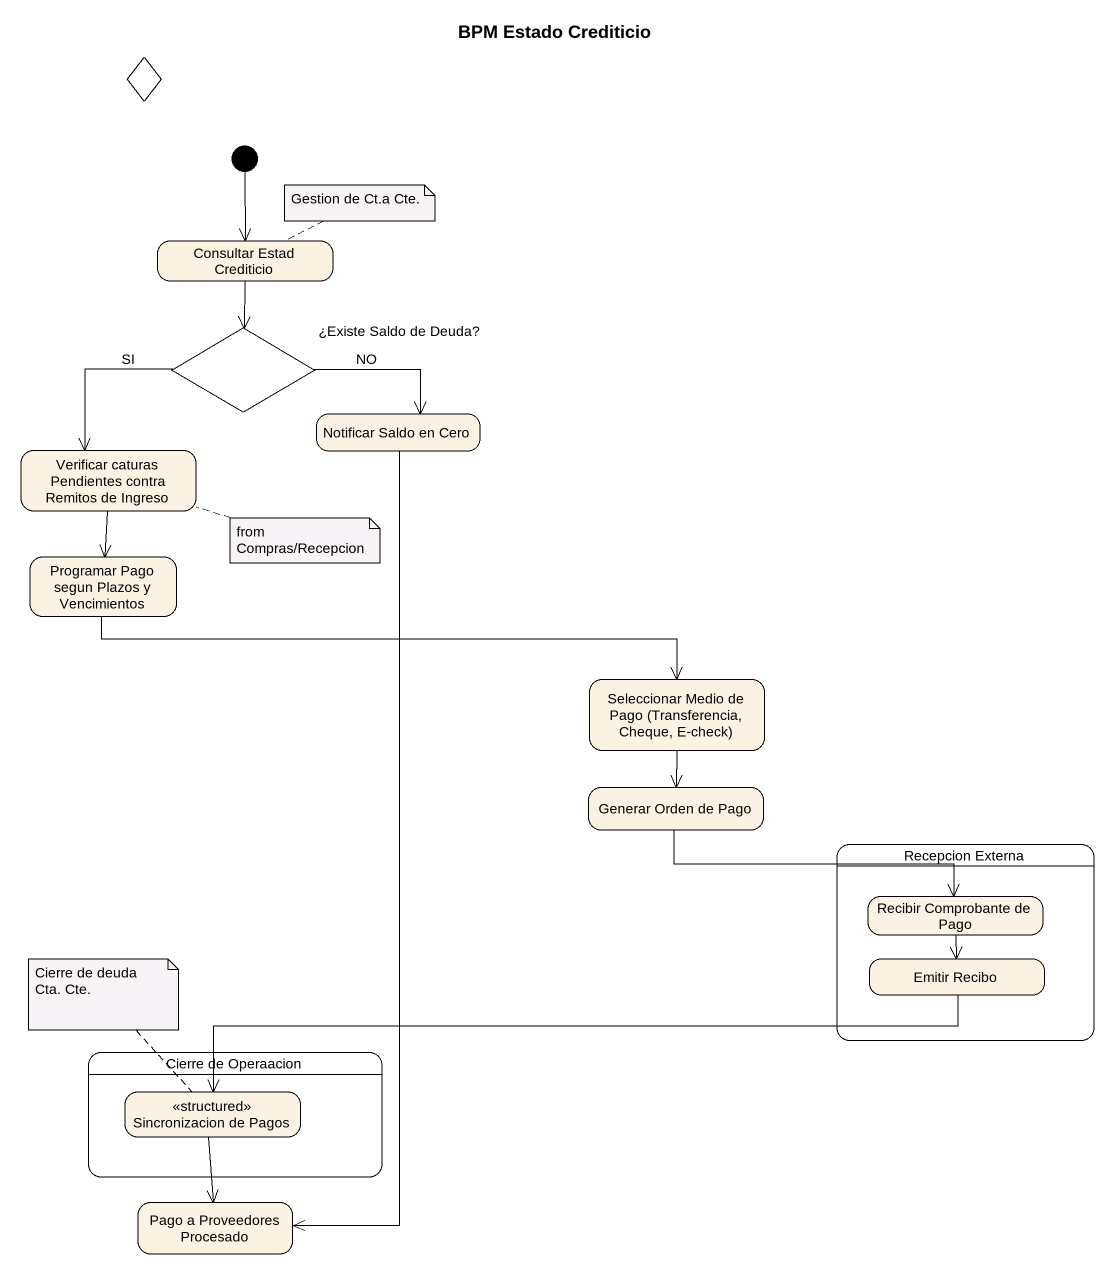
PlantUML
@startuml
title BPM Estado Crediticio
hide empty description
state choice1 <<choice>>
state "Consultar Estad Crediticio" as Consultar_Estad_Crediticio
state "¿Existe Saldo de Deuda?" as Existe_Saldo_de_Deuda <<choice>>
state "Notificar Saldo en Cero" as Notificar_Saldo_en_Cero
state "Verificar caturas Pendientes contra Remitos de Ingreso" as Verificar_caturas
state "Programar Pago segun Plazos y Vencimientos" as Programar_Pago_segun_Plazos
state "Seleccionar Medio de Pago (Transferencia, Cheque, E-check)" as Seleccionar_Medio_de_Pago
state "Generar Orden de Pago" as Generar_Orden_de_Pago
state "Recepcion Externa" as Recepcion_Externa {
  state "Recibir Comprobante de Pago" as Recibir_Comprobante_de_Pago
  state "Emitir Recibo" as Emitir_Recibo
}
state "Cierre de Operaacion" as Cierre_de_Operaacion {
  state "<<structured>> Sincronizacion de Pagos" as structured_Sincronizacion
}
state "Pago a Proveedores Procesado" as Pago_a_Proveedores_Procesado
[*] --> Consultar_Estad_Crediticio
Consultar_Estad_Crediticio --> Existe_Saldo_de_Deuda
Existe_Saldo_de_Deuda -right-> Notificar_Saldo_en_Cero : NO
Existe_Saldo_de_Deuda --> Verificar_caturas : SI
Notificar_Saldo_en_Cero --> Pago_a_Proveedores_Procesado
Verificar_caturas --> Programar_Pago_segun_Plazos
Programar_Pago_segun_Plazos -right-> Seleccionar_Medio_de_Pago
Seleccionar_Medio_de_Pago --> Generar_Orden_de_Pago
Generar_Orden_de_Pago -right-> Recibir_Comprobante_de_Pago
Recibir_Comprobante_de_Pago --> Emitir_Recibo
Emitir_Recibo -left-> structured_Sincronizacion
structured_Sincronizacion --> Pago_a_Proveedores_Procesado
note right of Consultar_Estad_Crediticio : Gestion de Ct.a Cte.
note right of Verificar_caturas : from Compras/Recepcion
note top of structured_Sincronizacion : Cierre de deuda Cta. Cte.
@enduml
